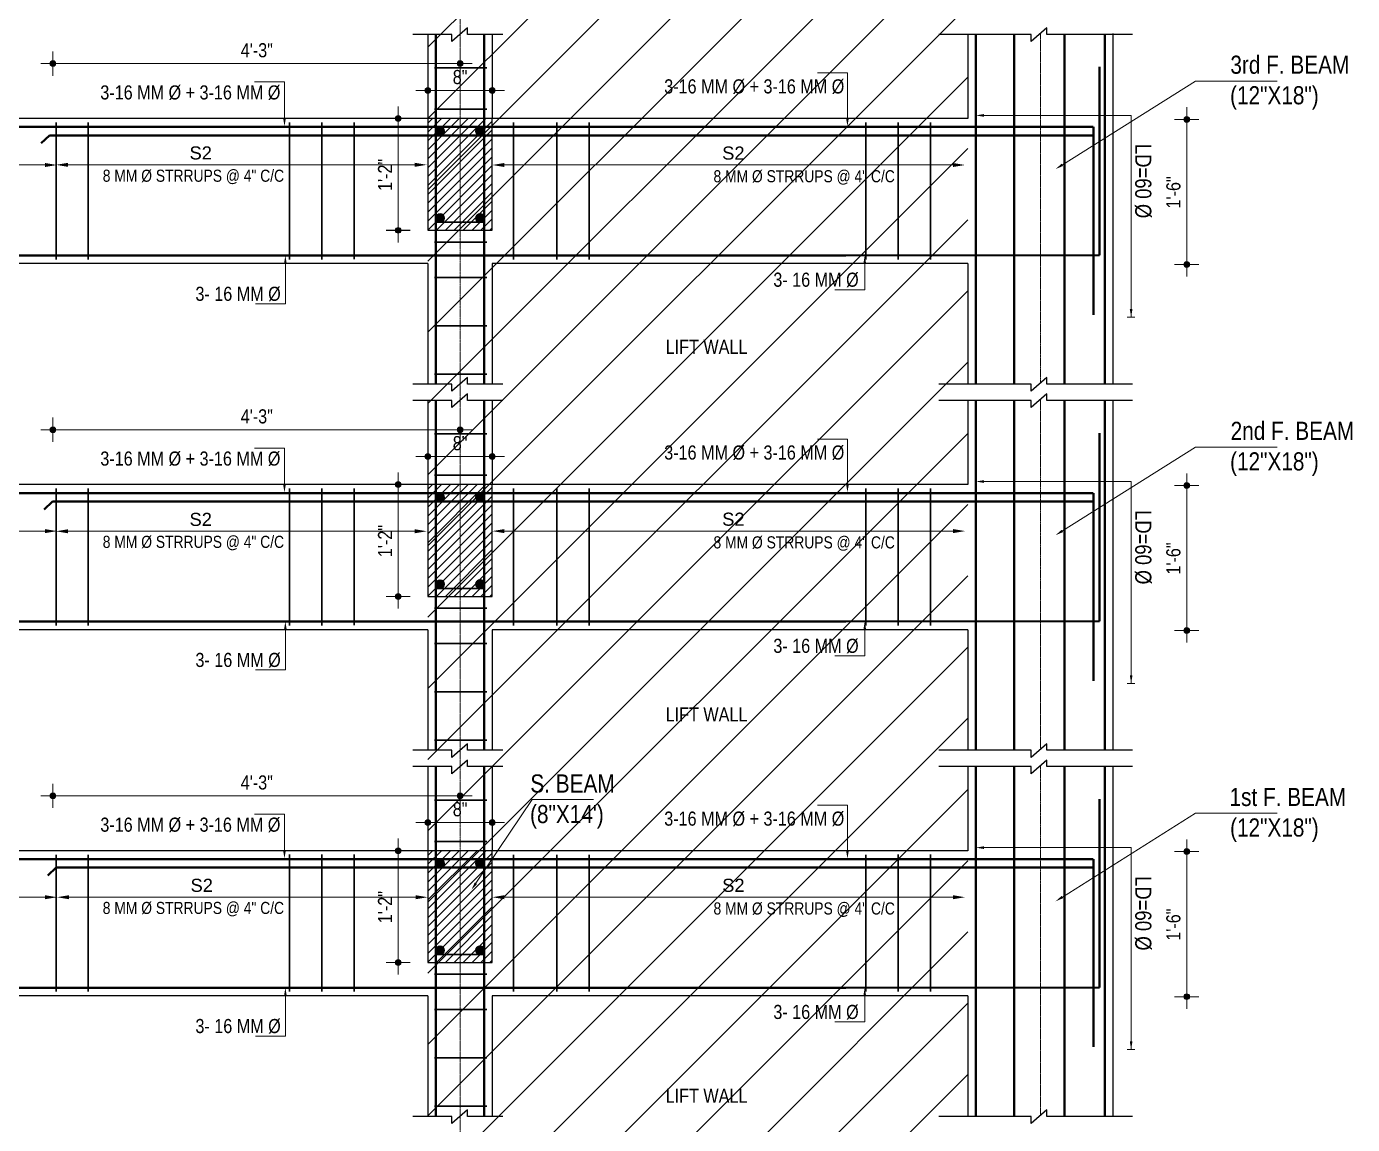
# Model space of a CAD drawing. Header units: inches. Extents: x 57837 to 133168, y 6972 to 27776.
# Drawn here: x 67440 to 68098, y 8553 to 9098 of the extents above; entities that cross this region are included whole.
import ezdxf

# ---------------------------------------------------------------- set-up
doc = ezdxf.new("R2010")
doc.units = ezdxf.units.IN
doc.header["$MEASUREMENT"] = 0
doc.linetypes.add('CENTER', pattern=[2, 1.25, -0.25, 0.25, -0.25])
doc.linetypes.add('CENTER2', pattern=[1.125, 0.75, -0.125, 0.125, -0.125])
for name, color, linetype, lineweight in [('CENTER', 9, 'CENTER', 5), ('DIM', 2, 'Continuous', 13), ('HACTH', 153, 'Continuous', 5), ('ROD', 1, 'Continuous', 40), ('STIRRUPS', 4, 'Continuous', 30)]:
    doc.layers.add(name, color=color, linetype=linetype, lineweight=lineweight)
for name, color, linetype in [('elevation', 3, 'Continuous'), ('text', 255, 'Continuous'), ('walls', 32, 'Continuous')]:
    doc.layers.add(name, color=color, linetype=linetype)
doc.styles.add('Arial', font='arial.ttf', dxfattribs={"height": 6.5})
doc.styles.get("Standard").update_dxf_attribs({"font": 'ARIALN.TTF', "height": 7})

msp = doc.modelspace()

# ---------------------------------------------------------------- hatches: boundary and pattern name
at = {"lineweight": 13}
h = msp.add_hatch(color=256, dxfattribs=at)
edge = h.paths.add_edge_path()
edge.add_arc((67452.7, 9079.24), 1.42, 0, 360)
h = msp.add_hatch(color=256, dxfattribs=at)
edge = h.paths.add_edge_path()
edge.add_arc((67654.71, 9079.24), 1.42, 0, 360)
h = msp.add_hatch(color=256, dxfattribs=at)
edge = h.paths.add_edge_path()
edge.add_arc((67638.71, 9065.94), 1.42, 0, 360)
h = msp.add_hatch(color=256, dxfattribs=at)
edge = h.paths.add_edge_path()
edge.add_arc((67670.71, 9065.94), 1.42, 0, 360)
h = msp.add_hatch(color=256, dxfattribs=at)
edge = h.paths.add_edge_path()
edge.add_arc((67623.99, 9052), 1.42, 0, 360)
h = msp.add_hatch(color=256, dxfattribs=at)
edge = h.paths.add_edge_path()
edge.add_arc((67623.99, 9052), 1.42, 0, 360)
h = msp.add_hatch(color=256, dxfattribs=at)
edge = h.paths.add_edge_path()
edge.add_arc((67623.99, 9051.99), 1.42, 0, 360)
h = msp.add_hatch(color=256, dxfattribs=at)
edge = h.paths.add_edge_path()
edge.add_arc((68015.32, 9051.54), 1.42, 0, 360)
h = msp.add_hatch(color=256, dxfattribs=at)
edge = h.paths.add_edge_path()
edge.add_arc((67623.99, 8996.48), 1.42, 0, 360)
h = msp.add_hatch(color=256, dxfattribs=at)
edge = h.paths.add_edge_path()
edge.add_arc((67623.99, 8996.48), 1.42, 0, 360)
h = msp.add_hatch(color=256, dxfattribs=at)
edge = h.paths.add_edge_path()
edge.add_arc((67623.99, 8996.47), 1.42, 0, 360)
h = msp.add_hatch(color=256, dxfattribs=at)
edge = h.paths.add_edge_path()
edge.add_arc((68015.32, 8979.54), 1.42, 0, 360)
h = msp.add_hatch(color=256, dxfattribs=at)
edge = h.paths.add_edge_path()
edge.add_arc((67452.7, 8897.5), 1.42, 0, 360)
h = msp.add_hatch(color=256, dxfattribs=at)
edge = h.paths.add_edge_path()
edge.add_arc((67654.71, 8897.5), 1.42, 0, 360)
h = msp.add_hatch(color=256, dxfattribs=at)
edge = h.paths.add_edge_path()
edge.add_arc((67638.71, 8884.2), 1.42, 0, 360)
h = msp.add_hatch(color=256, dxfattribs=at)
edge = h.paths.add_edge_path()
edge.add_arc((67670.71, 8884.2), 1.42, 0, 360)
h = msp.add_hatch(color=256, dxfattribs=at)
edge = h.paths.add_edge_path()
edge.add_arc((67623.99, 8870.26), 1.42, 0, 360)
h = msp.add_hatch(color=256, dxfattribs=at)
edge = h.paths.add_edge_path()
edge.add_arc((67623.99, 8870.26), 1.42, 0, 360)
h = msp.add_hatch(color=256, dxfattribs=at)
edge = h.paths.add_edge_path()
edge.add_arc((67623.99, 8870.25), 1.42, 0, 360)
h = msp.add_hatch(color=256, dxfattribs=at)
edge = h.paths.add_edge_path()
edge.add_arc((68015.32, 8869.81), 1.42, 0, 360)
h = msp.add_hatch(color=256, dxfattribs=at)
edge = h.paths.add_edge_path()
edge.add_arc((67623.99, 8814.74), 1.42, 0, 360)
h = msp.add_hatch(color=256, dxfattribs=at)
edge = h.paths.add_edge_path()
edge.add_arc((67623.99, 8814.74), 1.42, 0, 360)
h = msp.add_hatch(color=256, dxfattribs=at)
edge = h.paths.add_edge_path()
edge.add_arc((67623.99, 8814.74), 1.42, 0, 360)
h = msp.add_hatch(color=256, dxfattribs=at)
edge = h.paths.add_edge_path()
edge.add_arc((68015.32, 8797.81), 1.42, 0, 360)
h = msp.add_hatch(color=256, dxfattribs=at)
edge = h.paths.add_edge_path()
edge.add_arc((67452.7, 8715.77), 1.42, 0, 360)
h = msp.add_hatch(color=256, dxfattribs=at)
edge = h.paths.add_edge_path()
edge.add_arc((67654.71, 8715.77), 1.42, 0, 360)
h = msp.add_hatch(color=256, dxfattribs=at)
edge = h.paths.add_edge_path()
edge.add_arc((67638.71, 8702.47), 1.42, 0, 360)
h = msp.add_hatch(color=256, dxfattribs=at)
edge = h.paths.add_edge_path()
edge.add_arc((67670.71, 8702.47), 1.42, 0, 360)
h = msp.add_hatch(color=256, dxfattribs=at)
edge = h.paths.add_edge_path()
edge.add_arc((67623.99, 8688.53), 1.42, 0, 360)
h = msp.add_hatch(color=256, dxfattribs=at)
edge = h.paths.add_edge_path()
edge.add_arc((67623.99, 8688.52), 1.42, 0, 360)
h = msp.add_hatch(color=256, dxfattribs=at)
edge = h.paths.add_edge_path()
edge.add_arc((68015.32, 8688.07), 1.42, 0, 360)
h = msp.add_hatch(color=256, dxfattribs=at)
edge = h.paths.add_edge_path()
edge.add_arc((67623.99, 8633.01), 1.42, 0, 360)
h = msp.add_hatch(color=256, dxfattribs=at)
edge = h.paths.add_edge_path()
edge.add_arc((67623.99, 8633), 1.42, 0, 360)
h = msp.add_hatch(color=256, dxfattribs=at)
edge = h.paths.add_edge_path()
edge.add_arc((68015.32, 8616.07), 1.42, 0, 360)
at = {"layer": 'HACTH'}
h = msp.add_hatch(color=1, dxfattribs=at)
edge = h.paths.add_edge_path()
edge.add_arc((67644.79, 9045.69), 2.08, 0, 360)
h = msp.add_hatch(color=1, dxfattribs=at)
edge = h.paths.add_edge_path()
edge.add_arc((67664.63, 9045.71), 2.08, 0, 360)
h = msp.add_hatch(color=1, dxfattribs=at)
edge = h.paths.add_edge_path()
edge.add_arc((67644.79, 9002.55), 2.08, 0, 360)
h = msp.add_hatch(color=1, dxfattribs=at)
edge = h.paths.add_edge_path()
edge.add_arc((67664.63, 9002.57), 2.08, 0, 360)
h = msp.add_hatch(color=1, dxfattribs=at)
edge = h.paths.add_edge_path()
edge.add_arc((67644.79, 8863.95), 2.08, 0, 360)
h = msp.add_hatch(color=1, dxfattribs=at)
edge = h.paths.add_edge_path()
edge.add_arc((67664.63, 8863.97), 2.08, 0, 360)
h = msp.add_hatch(color=1, dxfattribs=at)
edge = h.paths.add_edge_path()
edge.add_arc((67644.79, 8820.82), 2.08, 0, 360)
h = msp.add_hatch(color=1, dxfattribs=at)
edge = h.paths.add_edge_path()
edge.add_arc((67664.63, 8820.84), 2.08, 0, 360)
h = msp.add_hatch(color=1, dxfattribs=at)
edge = h.paths.add_edge_path()
edge.add_arc((67644.79, 8682.22), 2.08, 0, 360)
h = msp.add_hatch(color=1, dxfattribs=at)
edge = h.paths.add_edge_path()
edge.add_arc((67664.63, 8682.24), 2.08, 0, 360)
h = msp.add_hatch(color=1, dxfattribs=at)
edge = h.paths.add_edge_path()
edge.add_arc((67644.79, 8639.08), 2.08, 0, 360)
h = msp.add_hatch(color=1, dxfattribs=at)
edge = h.paths.add_edge_path()
edge.add_arc((67664.63, 8639.1), 2.08, 0, 360)

# ---------------------------------------------------------------- linework, layer by layer
for p, q in [((67638.71, 9093.75), (67638.71, 9051.99)), ((67670.71, 9093.75), (67670.71, 9051.99)), ((67906.71, 9093.75), (67906.71, 9051.99)), ((67978.71, 9094.12), (67978.71, 8979.99)), ((67978.71, 9094.12), (67978.71, 9051.99)), ((67978.71, 9093.75), (67978.71, 9051.99)), ((67858.84, 9051.99), (67022.71, 9051.99)), ((67670.71, 9052), (67638.71, 9052)), ((67638.71, 9052), (67638.71, 8996.48)), ((67670.71, 8996.48), (67670.71, 9052)), ((67906.71, 9051.99), (67858.84, 9051.99)), ((67638.71, 8996.48), (67670.71, 8996.48)), ((67638.71, 8979.99), (67022.71, 8979.99)), ((67638.71, 8979.99), (67638.71, 8920.14)), ((67906.71, 8979.99), (67670.71, 8979.99)), ((67670.71, 8979.99), (67670.71, 8920.14)), ((67906.71, 8979.99), (67906.71, 8920.14)), ((67978.71, 8979.99), (67978.71, 8920.14)), ((67638.71, 8912.01), (67638.71, 8870.25)), ((67670.71, 8912.01), (67670.71, 8870.25)), ((67906.71, 8912.01), (67906.71, 8870.25)), ((67978.71, 8912.38), (67978.71, 8798.25)), ((67978.71, 8912.38), (67978.71, 8870.25)), ((67978.71, 8912.01), (67978.71, 8870.25)), ((67858.84, 8870.25), (67022.71, 8870.25)), ((67670.71, 8870.26), (67638.71, 8870.26)), ((67638.71, 8870.26), (67638.71, 8814.74)), ((67670.71, 8814.74), (67670.71, 8870.26)), ((67906.71, 8870.25), (67858.84, 8870.25)), ((67638.71, 8814.74), (67670.71, 8814.74)), ((67638.71, 8798.25), (67022.71, 8798.25)), ((67638.71, 8798.25), (67638.71, 8738.4)), ((67906.71, 8798.25), (67670.71, 8798.25)), ((67670.71, 8798.25), (67670.71, 8738.4)), ((67906.71, 8798.25), (67906.71, 8738.4)), ((67978.71, 8798.25), (67978.71, 8738.4)), ((67638.71, 8730.28), (67638.71, 8688.52)), ((67670.71, 8730.28), (67670.71, 8688.52)), ((67906.71, 8730.28), (67906.71, 8688.52)), ((67978.71, 8730.65), (67978.71, 8616.52)), ((67978.71, 8730.65), (67978.71, 8688.52)), ((67978.71, 8730.28), (67978.71, 8688.52)), ((67638.71, 8688.52), (67022.71, 8688.52)), ((67670.71, 8688.53), (67638.71, 8688.53)), ((67638.71, 8688.53), (67638.71, 8633.01)), ((67670.71, 8633.01), (67670.71, 8688.53)), ((67858.84, 8688.52), (67670.71, 8688.52)), ((67906.71, 8688.52), (67858.84, 8688.52)), ((67638.71, 8633.01), (67670.71, 8633.01)), ((67638.71, 8616.52), (67022.71, 8616.52)), ((67638.71, 8616.52), (67638.71, 8556.67)), ((67906.71, 8616.52), (67670.71, 8616.52)), ((67670.71, 8616.52), (67670.71, 8556.67)), ((67906.71, 8616.52), (67906.71, 8556.67)), ((67978.71, 8616.52), (67978.71, 8556.67))]:
    msp.add_line(p, q)
at = {"lineweight": 13}
for p, q in [((67452.7, 9073.24), (67452.7, 9085.24)), ((67654.71, 9085.24), (67654.71, 9073.24)), ((67458.7, 9079.24), (67446.7, 9079.24)), ((67648.71, 9079.24), (67660.71, 9079.24)), ((67638.71, 9059.94), (67638.71, 9071.94)), ((67670.71, 9071.94), (67670.71, 9059.94)), ((67644.71, 9065.94), (67632.71, 9065.94)), ((67664.71, 9065.94), (67676.71, 9065.94)), ((67623.99, 9046), (67623.99, 9058)), ((67623.99, 9046), (67623.99, 9058)), ((67623.99, 9045.99), (67623.99, 9057.99)), ((68015.32, 9045.54), (68015.32, 9057.54)), ((67617.99, 9052), (67629.99, 9052)), ((67617.99, 9052), (67629.99, 9052)), ((67617.99, 9051.99), (67629.99, 9051.99)), ((68009.32, 9051.54), (68021.32, 9051.54)), ((67623.99, 9002.48), (67623.99, 8990.48)), ((67623.99, 9002.48), (67623.99, 8990.48)), ((67623.99, 9002.47), (67623.99, 8990.47)), ((67629.99, 8996.48), (67617.99, 8996.48)), ((67629.99, 8996.48), (67617.99, 8996.48)), ((67629.99, 8996.47), (67617.99, 8996.47)), ((68015.32, 8985.54), (68015.32, 8973.54)), ((68021.32, 8979.54), (68009.32, 8979.54)), ((67452.7, 8891.5), (67452.7, 8903.5)), ((67654.71, 8903.5), (67654.71, 8891.5)), ((67458.7, 8897.5), (67446.7, 8897.5)), ((67648.71, 8897.5), (67660.71, 8897.5)), ((67638.71, 8878.2), (67638.71, 8890.2)), ((67670.71, 8890.2), (67670.71, 8878.2)), ((67644.71, 8884.2), (67632.71, 8884.2)), ((67664.71, 8884.2), (67676.71, 8884.2)), ((67617.99, 8870.26), (67629.99, 8870.26)), ((67617.99, 8870.26), (67629.99, 8870.26)), ((67617.99, 8870.25), (67629.99, 8870.25)), ((67623.99, 8864.26), (67623.99, 8876.26)), ((67623.99, 8864.26), (67623.99, 8876.26)), ((67623.99, 8864.25), (67623.99, 8876.25)), ((68009.32, 8869.81), (68021.32, 8869.81)), ((68015.32, 8863.81), (68015.32, 8875.81)), ((67623.99, 8820.74), (67623.99, 8808.74)), ((67623.99, 8820.74), (67623.99, 8808.74)), ((67623.99, 8820.74), (67623.99, 8808.74)), ((67629.99, 8814.74), (67617.99, 8814.74)), ((67629.99, 8814.74), (67617.99, 8814.74)), ((67629.99, 8814.74), (67617.99, 8814.74)), ((68021.32, 8797.81), (68009.32, 8797.81)), ((68015.32, 8803.81), (68015.32, 8791.81)), ((67452.7, 8709.77), (67452.7, 8721.77)), ((67654.71, 8721.77), (67654.71, 8709.77)), ((67458.7, 8715.77), (67446.7, 8715.77)), ((67648.71, 8715.77), (67660.71, 8715.77)), ((67638.71, 8696.47), (67638.71, 8708.47)), ((67670.71, 8708.47), (67670.71, 8696.47)), ((67644.71, 8702.47), (67632.71, 8702.47)), ((67664.71, 8702.47), (67676.71, 8702.47)), ((67623.99, 8682.53), (67623.99, 8694.53)), ((67623.99, 8682.52), (67623.99, 8694.52)), ((68015.32, 8682.07), (68015.32, 8694.07)), ((67617.99, 8688.53), (67629.99, 8688.53)), ((67617.99, 8688.52), (67629.99, 8688.52)), ((68009.32, 8688.07), (68021.32, 8688.07)), ((67629.99, 8633.01), (67617.99, 8633.01)), ((67629.99, 8633), (67617.99, 8633)), ((67623.99, 8639.01), (67623.99, 8627.01)), ((67623.99, 8639), (67623.99, 8627)), ((68015.32, 8622.07), (68015.32, 8610.07)), ((68021.32, 8616.07), (68009.32, 8616.07))]:
    msp.add_line(p, q, dxfattribs=at)
for centre in [(67452.7, 9079.24), (67654.71, 9079.24), (67638.71, 9065.94), (67670.71, 9065.94), (67623.99, 9052), (67623.99, 9052), (67623.99, 9051.99), (68015.32, 9051.54), (67623.99, 8996.48), (67623.99, 8996.48), (67623.99, 8996.47), (68015.32, 8979.54), (67452.7, 8897.5), (67654.71, 8897.5), (67638.71, 8884.2), (67670.71, 8884.2), (67623.99, 8870.26), (67623.99, 8870.26), (67623.99, 8870.25), (68015.32, 8869.81), (67623.99, 8814.74), (67623.99, 8814.74), (67623.99, 8814.74), (68015.32, 8797.81), (67452.7, 8715.77), (67654.71, 8715.77), (67638.71, 8702.47), (67670.71, 8702.47), (67623.99, 8688.53), (67623.99, 8688.52), (68015.32, 8688.07), (67623.99, 8633.01), (67623.99, 8633), (68015.32, 8616.07)]:
    msp.add_circle(centre, 1.42, dxfattribs=at)
at = {"layer": 'CENTER', "linetype": 'CENTER2', "lineweight": 5}
for p, q in [((67654.71, 8347.17), (67654.71, 9835.4)), ((67654.71, 8347.17), (67654.71, 9835.4)), ((67942.71, 9094.22), (67942.71, 8920.61)), ((67942.71, 8912.49), (67942.71, 8738.88)), ((67942.71, 8730.75), (67942.71, 8557.14))]:
    msp.add_line(p, q, dxfattribs=at)
at = {"layer": 'DIM'}
for p, q in [((67456.7, 9079.24), (67650.71, 9079.24)), ((67642.71, 9065.94), (67666.71, 9065.94)), ((67623.99, 9048), (67623.99, 9000.48)), ((67623.99, 9048), (67623.99, 9000.48)), ((67623.99, 9047.99), (67623.99, 9000.47)), ((68015.32, 9047.54), (68015.32, 8983.54)), ((67456.7, 8897.5), (67650.71, 8897.5)), ((67642.71, 8884.2), (67666.71, 8884.2)), ((67623.99, 8866.26), (67623.99, 8818.74)), ((67623.99, 8866.26), (67623.99, 8818.74)), ((67623.99, 8866.25), (67623.99, 8818.74)), ((68015.32, 8865.81), (68015.32, 8801.81)), ((67456.7, 8715.77), (67650.71, 8715.77)), ((67642.71, 8702.47), (67666.71, 8702.47)), ((67623.99, 8684.53), (67623.99, 8637.01)), ((67623.99, 8684.52), (67623.99, 8637)), ((68015.32, 8684.07), (68015.32, 8620.07))]:
    msp.add_line(p, q, dxfattribs=at)
at = {"layer": 'DIM', "ltscale": 3, "extrusion": (0, 0, -1)}
for p, q in [((67846.95, 9074.61), (67832.11, 9074.61)), ((67846.95, 9052.11), (67846.95, 9074.61)), ((67914.71, 9053.52), (67987.73, 9053.52)), ((67987.73, 9053.52), (67987.73, 8953.35)), ((67568.02, 8980.02), (67568.02, 8960.01)), ((67568.02, 8960.01), (67553.19, 8960.01)), ((67846.95, 8892.88), (67832.11, 8892.88)), ((67846.95, 8870.37), (67846.95, 8892.88)), ((67914.71, 8871.78), (67987.73, 8871.78)), ((67987.73, 8871.78), (67987.73, 8771.61)), ((67568.02, 8798.28), (67568.02, 8778.27)), ((67568.02, 8778.27), (67553.18, 8778.27)), ((67846.95, 8711.14), (67832.11, 8711.14)), ((67846.95, 8688.64), (67846.95, 8711.14)), ((67914.71, 8690.05), (67987.73, 8690.05)), ((67987.73, 8690.05), (67987.73, 8589.88)), ((67568.02, 8616.55), (67568.02, 8596.54)), ((67568.02, 8596.54), (67553.19, 8596.54))]:
    msp.add_line(p, q, dxfattribs=at)
at = {"layer": 'DIM', "ltscale": 3}
for p, q in [((67567.59, 9070.11), (67552.75, 9070.11)), ((67567.59, 9052.11), (67567.59, 9070.11)), ((67855.53, 8980.02), (67855.53, 8967.01)), ((67987.73, 8957.35), (67987.73, 8974.59)), ((67855.53, 8967.01), (67840.7, 8967.01)), ((67989.61, 8953.35), (67985.72, 8953.35)), ((67567.59, 8888.38), (67552.75, 8888.38)), ((67567.59, 8870.37), (67567.59, 8888.38)), ((67855.53, 8798.28), (67855.53, 8785.27)), ((67987.73, 8775.61), (67987.73, 8792.86)), ((67855.53, 8785.27), (67840.7, 8785.27)), ((67989.61, 8771.61), (67985.72, 8771.61)), ((67567.59, 8706.64), (67552.75, 8706.64)), ((67567.59, 8688.64), (67567.59, 8706.64)), ((67855.53, 8616.55), (67855.53, 8603.54)), ((67987.73, 8593.88), (67987.73, 8611.12)), ((67855.53, 8603.54), (67840.7, 8603.54)), ((67989.61, 8589.88), (67985.72, 8589.88))]:
    msp.add_line(p, q, dxfattribs=at)
at = {"layer": 'DIM', "lineweight": 13}
for p, q in [((67953.6, 9029), (68019.72, 9070.6)), ((68019.72, 9070.6), (68060.22, 9070.6)), ((67953.6, 8847.27), (68019.72, 8888.86)), ((68019.72, 8888.86), (68060.22, 8888.86)), ((67662.55, 8672.37), (67690.49, 8713.94)), ((67690.49, 8713.94), (67720.99, 8713.94)), ((67953.6, 8665.53), (68019.72, 8707.13)), ((68019.72, 8707.13), (68060.22, 8707.13))]:
    msp.add_line(p, q, dxfattribs=at)
at = {"layer": 'DIM', "lineweight": 9}
for p, q in [((67448.71, 9028.91), (67200.71, 9028.91)), ((67632.21, 9029), (67460.21, 9029)), ((67899.33, 9028.91), (67676.71, 9028.91)), ((67448.71, 8847.18), (67200.71, 8847.18)), ((67632.21, 8847.1), (67460.21, 8847.1)), ((67899.33, 8847.18), (67676.71, 8847.18)), ((67448.71, 8665.44), (67192.71, 8665.44)), ((67632.71, 8665.44), (67460.71, 8665.44)), ((67899.33, 8665.44), (67676.71, 8665.44))]:
    msp.add_line(p, q, dxfattribs=at)
at = {"layer": 'DIM', "ltscale": 3, "extrusion": (0, 0, -1)}
for points in [[(-67914.71, 9054.19), (-67910.71, 9053.52), (-67914.71, 9052.85)], [(-67846.28, 9052.11), (-67846.95, 9048.11), (-67847.62, 9052.11)], [(-67568.69, 8980.02), (-67568.02, 8984.02), (-67567.36, 8980.02)], [(-67846.28, 8870.37), (-67846.95, 8866.37), (-67847.62, 8870.37)], [(-67914.71, 8872.45), (-67910.71, 8871.78), (-67914.71, 8871.12)], [(-67568.69, 8798.28), (-67568.02, 8802.28), (-67567.36, 8798.28)], [(-67846.28, 8688.64), (-67846.95, 8684.64), (-67847.62, 8688.64)], [(-67914.71, 8690.72), (-67910.71, 8690.05), (-67914.71, 8689.38)], [(-67568.69, 8616.55), (-67568.02, 8620.55), (-67567.36, 8616.55)]]:
    msp.add_solid(points, dxfattribs=at)
at = {"layer": 'DIM', "ltscale": 3}
for points in [[(67568.25, 9052.11), (67567.59, 9048.11), (67566.92, 9052.11)], [(67854.87, 8980.02), (67855.53, 8984.02), (67856.2, 8980.02)], [(67988.4, 8957.35), (67987.73, 8953.35), (67987.07, 8957.35)], [(67568.25, 8870.37), (67567.59, 8866.37), (67566.92, 8870.37)], [(67854.87, 8798.28), (67855.53, 8802.28), (67856.2, 8798.28)], [(67988.4, 8775.61), (67987.73, 8771.61), (67987.07, 8775.61)], [(67568.25, 8688.64), (67567.59, 8684.64), (67566.92, 8688.64)], [(67854.87, 8616.55), (67855.53, 8620.55), (67856.2, 8616.55)], [(67988.4, 8593.88), (67987.73, 8589.88), (67987.07, 8593.88)]]:
    msp.add_solid(points, dxfattribs=at)
at = {"layer": 'DIM'}
for points in [[(67448.71, 9029.91), (67448.71, 9027.91), (67454.71, 9028.91)], [(67460.21, 9030), (67460.21, 9028), (67454.21, 9029)], [(67632.21, 9030), (67632.21, 9028), (67638.21, 9029)], [(67676.71, 9029.91), (67676.71, 9027.91), (67670.71, 9028.91)], [(67899.33, 9029.91), (67899.33, 9027.91), (67905.33, 9028.91)], [(67448.71, 8848.18), (67448.71, 8846.18), (67454.71, 8847.18)], [(67460.21, 8848.1), (67460.21, 8846.1), (67454.21, 8847.1)], [(67632.21, 8848.1), (67632.21, 8846.1), (67638.21, 8847.1)], [(67676.71, 8848.18), (67676.71, 8846.18), (67670.71, 8847.18)], [(67899.33, 8848.18), (67899.33, 8846.18), (67905.33, 8847.18)], [(67448.71, 8666.44), (67448.71, 8664.44), (67454.71, 8665.44)], [(67460.71, 8666.44), (67460.71, 8664.44), (67454.71, 8665.44)], [(67632.71, 8666.44), (67632.71, 8664.44), (67638.71, 8665.44)], [(67676.71, 8666.44), (67676.71, 8664.44), (67670.71, 8665.44)], [(67899.33, 8666.44), (67899.33, 8664.44), (67905.33, 8665.44)]]:
    msp.add_solid(points, dxfattribs=at)
at = {"layer": 'DIM', "lineweight": 13}
for points in [[(67953.96, 9028.44), (67950.22, 9026.87), (67953.25, 9029.57)], [(67953.96, 8846.7), (67950.22, 8845.14), (67953.25, 8847.83)], [(67663.1, 8671.99), (67660.32, 8669.05), (67662, 8672.74)], [(67953.96, 8664.97), (67950.22, 8663.4), (67953.25, 8666.1)]]:
    msp.add_solid(points, dxfattribs=at)
at = {"layer": 'elevation'}
for p, q in [((67978.71, 9094.12), (67978.71, 9052.36)), ((67978.71, 9093.75), (67978.71, 9051.99)), ((67978.71, 8912.38), (67978.71, 8870.62)), ((67978.71, 8912.01), (67978.71, 8870.25)), ((67978.71, 8730.65), (67978.71, 8688.89)), ((67978.71, 8730.28), (67978.71, 8688.52))]:
    msp.add_line(p, q, dxfattribs=at)
at = {"layer": 'HACTH'}
for p, q in [((67638.71, 9087.32), (67906.71, 9355.32)), ((67638.71, 9051.96), (67906.71, 9319.96)), ((67638.71, 9016.61), (67906.71, 9284.61)), ((67638.71, 8981.25), (67906.71, 9249.25)), ((67638.71, 8945.9), (67906.71, 9213.9)), ((67638.71, 8910.54), (67906.71, 9178.54)), ((67638.71, 8875.19), (67906.71, 9143.19)), ((67638.71, 8839.83), (67906.71, 9107.83)), ((67638.71, 8804.48), (67906.71, 9072.48)), ((67638.71, 9049.66), (67641.05, 9052)), ((67638.71, 9045.24), (67645.47, 9052)), ((67638.71, 9040.82), (67649.89, 9052)), ((67638.71, 9036.4), (67654.31, 9052)), ((67638.71, 9031.98), (67658.73, 9052)), ((67638.71, 9027.56), (67663.15, 9052)), ((67638.71, 9023.14), (67667.57, 9052)), ((67638.71, 9018.72), (67670.71, 9050.72)), ((67638.71, 9014.3), (67670.71, 9046.3)), ((67638.71, 9009.88), (67670.71, 9041.88)), ((67638.71, 9005.46), (67670.71, 9037.46)), ((67638.71, 8769.12), (67906.71, 9037.12)), ((67638.71, 9001.04), (67670.71, 9033.04)), ((67638.71, 8996.62), (67670.71, 9028.62)), ((67642.99, 8996.48), (67670.71, 9024.2)), ((67647.41, 8996.48), (67670.71, 9019.78)), ((67651.83, 8996.48), (67670.71, 9015.36)), ((67656.24, 8996.48), (67670.71, 9010.94)), ((67638.71, 8733.77), (67906.71, 9001.77)), ((67660.66, 8996.48), (67670.71, 9006.53)), ((67665.08, 8996.48), (67670.71, 9002.11)), ((67669.5, 8996.48), (67670.71, 8997.69)), ((67638.71, 8698.41), (67906.71, 8966.41)), ((67638.71, 8663.06), (67906.71, 8931.06)), ((67638.71, 8627.7), (67906.71, 8895.7)), ((67638.71, 8867.92), (67641.05, 8870.26)), ((67638.71, 8863.5), (67645.47, 8870.26)), ((67638.71, 8859.08), (67649.89, 8870.26)), ((67638.71, 8854.66), (67654.31, 8870.26)), ((67638.71, 8850.24), (67658.73, 8870.26)), ((67638.71, 8845.82), (67663.15, 8870.26)), ((67638.71, 8841.4), (67667.57, 8870.26)), ((67638.71, 8836.98), (67670.71, 8868.98)), ((67638.71, 8832.57), (67670.71, 8864.57)), ((67638.71, 8592.34), (67906.71, 8860.34)), ((67638.71, 8828.15), (67670.71, 8860.15)), ((67638.71, 8823.73), (67670.71, 8855.73)), ((67638.71, 8819.31), (67670.71, 8851.31)), ((67638.71, 8814.89), (67670.71, 8846.89)), ((67642.99, 8814.74), (67670.71, 8842.47)), ((67647.41, 8814.74), (67670.71, 8838.05)), ((67651.83, 8814.74), (67670.71, 8833.63)), ((67638.71, 8556.99), (67906.71, 8824.99)), ((67656.24, 8814.74), (67670.71, 8829.21)), ((67660.66, 8814.74), (67670.71, 8824.79)), ((67665.08, 8814.74), (67670.71, 8820.37)), ((67669.5, 8814.74), (67670.71, 8815.95)), ((67638.71, 8521.63), (67906.71, 8789.63)), ((67638.71, 8486.28), (67906.71, 8754.28)), ((67638.71, 8450.92), (67906.71, 8718.92)), ((67638.71, 8686.19), (67641.05, 8688.53)), ((67638.71, 8681.77), (67645.47, 8688.53)), ((67638.71, 8677.35), (67649.89, 8688.53)), ((67638.71, 8672.93), (67654.31, 8688.53)), ((67638.71, 8668.51), (67658.73, 8688.53)), ((67638.71, 8664.09), (67663.15, 8688.53)), ((67638.71, 8659.67), (67667.57, 8688.53)), ((67638.71, 8655.25), (67670.71, 8687.25)), ((67638.71, 8415.57), (67906.71, 8683.57)), ((67638.71, 8650.83), (67670.71, 8682.83)), ((67638.71, 8646.41), (67670.71, 8678.41)), ((67638.71, 8641.99), (67670.71, 8673.99)), ((67638.71, 8637.57), (67670.71, 8669.57)), ((67638.71, 8633.15), (67670.71, 8665.15)), ((67642.99, 8633.01), (67670.71, 8660.73)), ((67647.41, 8633.01), (67670.71, 8656.31)), ((67638.71, 8380.21), (67906.71, 8648.21)), ((67651.83, 8633.01), (67670.71, 8651.89)), ((67656.24, 8633.01), (67670.71, 8647.47)), ((67660.66, 8633.01), (67670.71, 8643.06)), ((67665.08, 8633.01), (67670.71, 8638.64)), ((67669.5, 8633.01), (67670.71, 8634.22)), ((67668.79, 8374.93), (67906.71, 8612.86)), ((67704.14, 8374.93), (67906.71, 8577.5))]:
    msp.add_line(p, q, dxfattribs=at)
at = {"layer": 'ROD'}
for p, q in [((67642.71, 9093.75), (67642.71, 8920.14)), ((67666.71, 9093.75), (67666.71, 8920.14)), ((67910.71, 9093.75), (67910.71, 8920.14)), ((67929.6, 9093.73), (67929.6, 8920.11)), ((67954.6, 9093.73), (67954.6, 8920.11)), ((67974.71, 9093.75), (67974.71, 8920.14)), ((67971.99, 8984.13), (67971.99, 9077.57)), ((67968.96, 9047.79), (66986.71, 9047.79)), ((67968.99, 9047.79), (67968.99, 8954.57)), ((67450.99, 9043.59), (67446.9, 9039.68)), ((67968.96, 9043.59), (67450.99, 9043.59)), ((66986.71, 8983.98), (67846.14, 8983.98)), ((67971.99, 8984.13), (67846.14, 8983.98)), ((67642.71, 8912.01), (67642.71, 8738.4)), ((67666.71, 8912.01), (67666.71, 8738.4)), ((67910.71, 8912.01), (67910.71, 8738.4)), ((67929.6, 8911.99), (67929.6, 8738.38)), ((67954.6, 8911.99), (67954.6, 8738.38)), ((67974.71, 8912.01), (67974.71, 8738.4)), ((67971.99, 8802.4), (67971.99, 8895.84)), ((67968.96, 8866.05), (66986.71, 8866.05)), ((67968.99, 8866.05), (67968.99, 8772.83)), ((67452.49, 8861.85), (67448.4, 8857.94)), ((67968.96, 8861.85), (67452.49, 8861.85)), ((66986.71, 8802.24), (67846.14, 8802.24)), ((67971.99, 8802.4), (67846.14, 8802.24)), ((67642.71, 8730.28), (67642.71, 8556.67)), ((67666.71, 8730.28), (67666.71, 8556.67)), ((67910.71, 8730.28), (67910.71, 8556.67)), ((67929.6, 8730.26), (67929.6, 8556.64)), ((67954.6, 8730.26), (67954.6, 8556.64)), ((67974.71, 8730.28), (67974.71, 8556.67)), ((67971.99, 8620.66), (67971.99, 8714.1)), ((67968.96, 8684.32), (66986.71, 8684.32)), ((67454.21, 8680.12), (67450.12, 8676.21)), ((67968.96, 8680.12), (67454.21, 8680.12)), ((67968.99, 8684.32), (67968.99, 8591.1)), ((66986.71, 8620.51), (67846.14, 8620.51)), ((67971.99, 8620.66), (67846.14, 8620.51))]:
    msp.add_line(p, q, dxfattribs=at)
at = {"layer": 'STIRRUPS'}
for p, q in [((67641.99, 9077.14), (67667.99, 9077.14)), ((67641.99, 9056.64), (67667.99, 9056.64)), ((67454.21, 9050.03), (67454.21, 8982.03)), ((67454.21, 9050.03), (67454.21, 8982.03)), ((67470.21, 9050.03), (67470.21, 8982.03)), ((67570.11, 9050.06), (67570.11, 8982.06)), ((67586.11, 9050.06), (67586.11, 8982.06)), ((67602.11, 9050.06), (67602.11, 8982.18)), ((67602.11, 9050.06), (67602.11, 8982.18)), ((67642.71, 9047.77), (67666.71, 9047.79)), ((67642.71, 9000.47), (67642.71, 9047.77)), ((67666.71, 9047.79), (67666.71, 9000.49)), ((67681.25, 9050.03), (67681.25, 8982.03)), ((67681.25, 9050.03), (67681.25, 8982.03)), ((67702.71, 9050.03), (67702.71, 8982.03)), ((67702.71, 9050.03), (67702.71, 8982.03)), ((67718.71, 9050.03), (67718.71, 8982.03)), ((67856.14, 9050.03), (67856.14, 8982.03)), ((67872.14, 9050.06), (67872.14, 8982.06)), ((67888.14, 9050.06), (67888.14, 8982.06)), ((67666.71, 9000.49), (67642.71, 9000.47)), ((67641.99, 8990.64), (67667.99, 8990.64)), ((67641.99, 8973.14), (67667.99, 8973.14)), ((67641.99, 8949.14), (67667.99, 8949.14)), ((67641.99, 8925.14), (67667.99, 8925.14)), ((67641.99, 8895.4), (67667.99, 8895.4)), ((67641.99, 8874.9), (67667.99, 8874.9)), ((67454.21, 8868.3), (67454.21, 8800.3)), ((67454.21, 8868.3), (67454.21, 8800.3)), ((67470.21, 8868.3), (67470.21, 8800.3)), ((67570.11, 8868.33), (67570.11, 8800.33)), ((67586.11, 8868.33), (67586.11, 8800.33)), ((67602.11, 8868.33), (67602.11, 8800.45)), ((67602.11, 8868.33), (67602.11, 8800.45)), ((67642.71, 8866.03), (67666.71, 8866.05)), ((67642.71, 8818.74), (67642.71, 8866.03)), ((67666.71, 8866.05), (67666.71, 8818.75)), ((67681.25, 8868.3), (67681.25, 8800.3)), ((67681.25, 8868.3), (67681.25, 8800.3)), ((67702.71, 8868.3), (67702.71, 8800.3)), ((67702.71, 8868.3), (67702.71, 8800.3)), ((67718.71, 8868.3), (67718.71, 8800.3)), ((67856.14, 8868.3), (67856.14, 8800.3)), ((67872.14, 8868.33), (67872.14, 8800.33)), ((67888.14, 8868.33), (67888.14, 8800.33)), ((67666.71, 8818.75), (67642.71, 8818.74)), ((67641.99, 8808.9), (67667.99, 8808.9)), ((67641.99, 8791.4), (67667.99, 8791.4)), ((67641.99, 8767.4), (67667.99, 8767.4)), ((67641.99, 8743.4), (67667.99, 8743.4)), ((67641.99, 8713.67), (67667.99, 8713.67)), ((67641.99, 8693.17), (67667.99, 8693.17)), ((67454.21, 8686.56), (67454.21, 8618.56)), ((67454.21, 8686.56), (67454.21, 8618.56)), ((67470.21, 8686.56), (67470.21, 8618.56)), ((67570.11, 8686.59), (67570.11, 8618.59)), ((67586.11, 8686.59), (67586.11, 8618.59)), ((67602.11, 8686.59), (67602.11, 8618.71)), ((67602.11, 8686.59), (67602.11, 8618.71)), ((67681.25, 8686.56), (67681.25, 8618.56)), ((67681.25, 8686.56), (67681.25, 8618.56)), ((67702.71, 8686.56), (67702.71, 8618.56)), ((67702.71, 8686.56), (67702.71, 8618.56)), ((67718.71, 8686.56), (67718.71, 8618.56)), ((67856.14, 8686.56), (67856.14, 8618.56)), ((67872.14, 8686.59), (67872.14, 8618.59)), ((67888.14, 8686.59), (67888.14, 8618.59)), ((67642.71, 8684.3), (67666.71, 8684.32)), ((67642.71, 8637), (67642.71, 8684.3)), ((67666.71, 8684.32), (67666.71, 8637.02)), ((67666.71, 8637.02), (67642.71, 8637)), ((67641.99, 8627.17), (67667.99, 8627.17)), ((67641.99, 8609.67), (67667.99, 8609.67)), ((67641.99, 8585.67), (67667.99, 8585.67)), ((67641.99, 8561.67), (67667.99, 8561.67))]:
    msp.add_line(p, q, dxfattribs=at)
at = {"layer": 'STIRRUPS', "color": 1}
for centre in [(67644.79, 9045.69), (67664.63, 9045.71), (67644.79, 9002.55), (67664.63, 9002.57), (67644.79, 8863.95), (67664.63, 8863.97), (67644.79, 8820.82), (67664.63, 8820.84), (67644.79, 8682.22), (67664.63, 8682.24), (67644.79, 8639.08), (67664.63, 8639.1)]:
    msp.add_circle(centre, 2.08, dxfattribs=at)
at = {"layer": 'walls', "color": 6}
for p, q in [((67650.59, 9093.75), (67631.33, 9093.75)), ((67658.37, 9096.99), (67650.59, 9090.19)), ((67650.59, 9090.19), (67650.59, 9093.75)), ((67658.37, 9093.75), (67658.37, 9096.99)), ((67675.89, 9093.75), (67658.37, 9093.75)), ((67938.09, 9093.75), (67892.33, 9093.75)), ((67945.87, 9096.99), (67938.09, 9090.19)), ((67938.09, 9090.19), (67938.09, 9093.75)), ((67945.87, 9093.75), (67945.87, 9096.99)), ((67988.39, 9093.75), (67945.87, 9093.75)), ((67658.37, 8923.37), (67650.59, 8916.58)), ((67658.37, 8920.14), (67658.37, 8923.37)), ((67945.87, 8923.37), (67938.09, 8916.58)), ((67945.87, 8920.14), (67945.87, 8923.37)), ((67650.59, 8920.14), (67631.33, 8920.14)), ((67650.59, 8916.58), (67650.59, 8920.14)), ((67675.89, 8920.14), (67658.37, 8920.14)), ((67938.09, 8920.14), (67892.33, 8920.14)), ((67938.09, 8916.58), (67938.09, 8920.14)), ((67988.39, 8920.14), (67945.87, 8920.14)), ((67650.59, 8912.01), (67631.33, 8912.01)), ((67658.37, 8915.25), (67650.59, 8908.46)), ((67650.59, 8908.46), (67650.59, 8912.01)), ((67658.37, 8912.01), (67658.37, 8915.25)), ((67675.89, 8912.01), (67658.37, 8912.01)), ((67938.09, 8912.01), (67892.33, 8912.01)), ((67945.87, 8915.25), (67938.09, 8908.46)), ((67938.09, 8908.46), (67938.09, 8912.01)), ((67945.87, 8912.01), (67945.87, 8915.25)), ((67988.39, 8912.01), (67945.87, 8912.01)), ((67650.59, 8738.4), (67631.33, 8738.4)), ((67658.37, 8741.64), (67650.59, 8734.84)), ((67650.59, 8734.84), (67650.59, 8738.4)), ((67658.37, 8738.4), (67658.37, 8741.64)), ((67675.89, 8738.4), (67658.37, 8738.4)), ((67938.09, 8738.4), (67892.33, 8738.4)), ((67945.87, 8741.64), (67938.09, 8734.84)), ((67938.09, 8734.84), (67938.09, 8738.4)), ((67945.87, 8738.4), (67945.87, 8741.64)), ((67988.39, 8738.4), (67945.87, 8738.4)), ((67658.37, 8733.52), (67650.59, 8726.72)), ((67658.37, 8730.28), (67658.37, 8733.52)), ((67945.87, 8733.52), (67938.09, 8726.72)), ((67945.87, 8730.28), (67945.87, 8733.52)), ((67650.59, 8730.28), (67631.33, 8730.28)), ((67650.59, 8726.72), (67650.59, 8730.28)), ((67675.89, 8730.28), (67658.37, 8730.28)), ((67938.09, 8730.28), (67892.33, 8730.28)), ((67938.09, 8726.72), (67938.09, 8730.28)), ((67988.39, 8730.28), (67945.87, 8730.28)), ((67650.59, 8556.67), (67631.33, 8556.67)), ((67658.37, 8559.9), (67650.59, 8553.11)), ((67650.59, 8553.11), (67650.59, 8556.67)), ((67658.37, 8556.67), (67658.37, 8559.9)), ((67675.89, 8556.67), (67658.37, 8556.67)), ((67938.09, 8556.67), (67892.33, 8556.67)), ((67945.87, 8559.9), (67938.09, 8553.11)), ((67938.09, 8553.11), (67938.09, 8556.67)), ((67945.87, 8556.67), (67945.87, 8559.9)), ((67988.39, 8556.67), (67945.87, 8556.67))]:
    msp.add_line(p, q, dxfattribs=at)

# ---------------------------------------------------------------- texts
at = {"layer": 'DIM'}
for s, p in [('4\'-3"', (67545.86, 9082.37)), ('8"', (67651.09, 9069.07)), ('4\'-3"', (67545.86, 8900.63)), ('8"', (67651.09, 8887.33)), ('4\'-3"', (67545.86, 8718.9)), ('8"', (67651.09, 8705.6))]:
    msp.add_text(s, height=7, dxfattribs=at).set_placement(p)
at = {"layer": 'DIM', "style": 'Arial'}
for p in [(67520.47, 9031.65), (67784.79, 9031.57), (67520.47, 8849.75), (67784.79, 8849.84), (67520.97, 8668.1), (67784.79, 8668.1)]:
    msp.add_text('S2', height=6.5, dxfattribs=at).set_placement(p)
at = {"layer": 'DIM'}
for s, p in [('1\'-2"', (67620.98, 9016.01)), ('1\'-2"', (67620.98, 9016.01)), ('1\'-2"', (67620.98, 9016)), ('1\'-6"', (68012.18, 9007.32)), ('1\'-2"', (67620.98, 8834.28)), ('1\'-2"', (67620.98, 8834.28)), ('1\'-2"', (67620.98, 8834.27)), ('1\'-6"', (68012.18, 8825.58)), ('1\'-2"', (67620.98, 8652.54)), ('1\'-2"', (67620.98, 8652.53)), ('1\'-6"', (68012.18, 8643.85))]:
    msp.add_text(s, height=7, rotation=90, dxfattribs=at).set_placement(p)
at = {"layer": 'text'}
for s, height, p in [('3rd F. BEAM', 9, (68036.97, 9074.18)), ('3-16 MM Ø + 3-16 MM Ø', 7, (67476.2, 9061.43)), ('3-16 MM Ø + 3-16 MM Ø', 7, (67756.03, 9064.43)), ('(12"X18")', 9, (68036.82, 9059.03)), ('8 MM Ø STRRUPS @ 4" C/C', 6, (67477.4, 9020.59)), ('8 MM Ø STRRUPS @ 4" C/C', 6, (67780.48, 9020.33)), ('3- 16 MM Ø', 7, (67810.18, 8968.47)), ('3- 16 MM Ø', 7, (67523.4, 8961.47)), ('LIFT WALL', 7, (67756.75, 8935.17)), ('2nd F. BEAM', 9, (68037.1, 8892.45)), ('3-16 MM Ø + 3-16 MM Ø', 7, (67756.03, 8882.69)), ('3-16 MM Ø + 3-16 MM Ø', 7, (67476.2, 8879.69)), ('(12"X18")', 9, (68036.82, 8877.29)), ('8 MM Ø STRRUPS @ 4" C/C', 6, (67477.4, 8838.85)), ('8 MM Ø STRRUPS @ 4" C/C', 6, (67780.48, 8838.59)), ('3- 16 MM Ø', 7, (67810.18, 8786.73)), ('3- 16 MM Ø', 7, (67523.4, 8779.73)), ('LIFT WALL', 7, (67756.75, 8752.67)), ('S. BEAM', 9, (67689.6, 8717.39)), ('1st F. BEAM', 9, (68036.54, 8710.71)), ('3-16 MM Ø + 3-16 MM Ø', 7, (67476.2, 8697.96)), ('(8"X14\')', 9, (67689.44, 8702.24)), ('3-16 MM Ø + 3-16 MM Ø', 7, (67756.03, 8700.96)), ('(12"X18")', 9, (68036.82, 8695.56)), ('8 MM Ø STRRUPS @ 4" C/C', 6, (67477.4, 8657.12)), ('8 MM Ø STRRUPS @ 4" C/C', 6, (67477.4, 8657.12)), ('8 MM Ø STRRUPS @ 4" C/C', 6, (67780.48, 8656.86)), ('3- 16 MM Ø', 7, (67810.18, 8605)), ('3- 16 MM Ø', 7, (67523.4, 8598)), ('LIFT WALL', 7, (67756.75, 8563.38))]:
    msp.add_text(s, height=height, dxfattribs=at).set_placement(p)
for p in [(67989.75, 9039.38), (67989.75, 8857.64), (67989.75, 8675.91)]:
    msp.add_text('LD=60 Ø', height=8, rotation=270, dxfattribs=at).set_placement(p)

doc.saveas('drawing.dxf')
